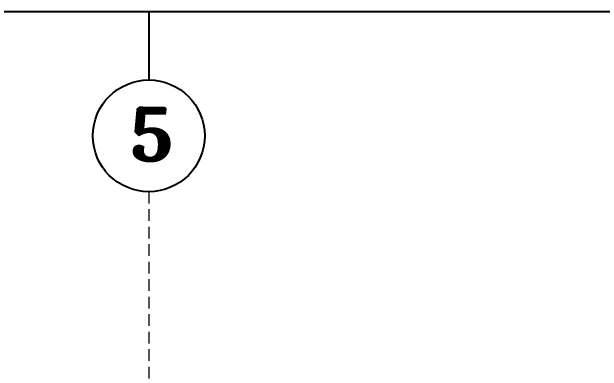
# Model space of a CAD drawing. Extents: x 223136 to 348136, y -32544 to -4064.
# Drawn here: x 256646 to 263066, y -7975 to -4064 of the extents above; entities that cross this region are included whole.
import ezdxf

# ---------------------------------------------------------------- set-up
doc = ezdxf.new("R2010")
doc.units = 0
doc.header["$LTSCALE"] = 20
doc.header["$MEASUREMENT"] = 0
doc.linetypes.add('HIDDEN', pattern=[9.525, 6.35, -3.175])

msp = doc.modelspace()

# ---------------------------------------------------------------- linework, layer by layer
at = {"linetype": 'ByBlock'}
for p, q in [((348135.508, -4063.542), (223135.508, -4063.542)), ((258135.508, -4063.542), (258135.508, -4805.587))]:
    msp.add_line(p, q, dxfattribs=at)
at = {"color": 3, "linetype": 'HIDDEN', "lineweight": 0}
msp.add_line((258135.508, -6021.637), (258135.508, -10063.875), dxfattribs=at)
at = {"linetype": 'ByBlock'}
msp.add_lwpolyline([(223135.508, -25702.311), (348135.508, -25702.311), (348135.508, -4063.542), (223135.508, -4063.542)], close=True, dxfattribs=at)
msp.add_circle((258135.508, -5413.612), 608.025, dxfattribs=at)

# ---------------------------------------------------------------- texts
at = {"linetype": 'ByBlock', "insert": (257754.851, -5096.016), "char_height": 600, "attachment_point": 1}
msp.add_mtext_dynamic_manual_height_columns('\\pi179.05359;{\\fCambria|b1|i0|c0|p18;5}', width=761.31417, gutter_width=0.4, heights=[0], dxfattribs=at)

doc.saveas('drawing.dxf')
